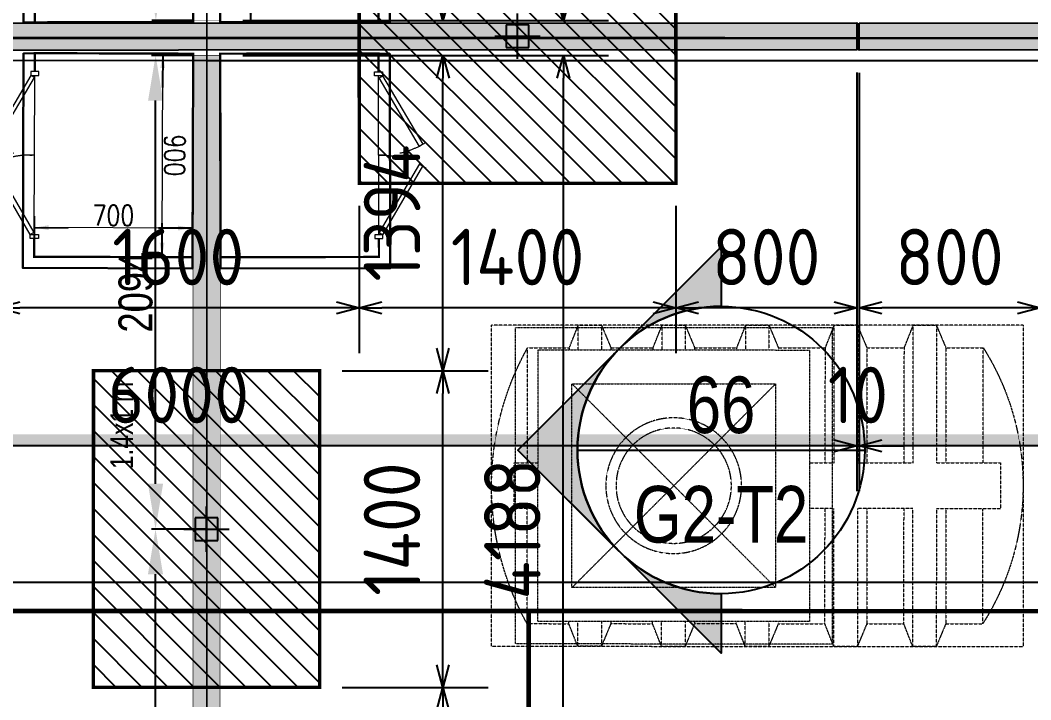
# Model space of a CAD drawing. Header units: centimetres. Extents: x -6122352 to 6876996, y -1694241 to 2592194.
# Drawn here: x 233261 to 237728, y -45116 to -42112 of the extents above; entities that cross this region are included whole.
import ezdxf
from ezdxf.enums import TextEntityAlignment as Align

# ---------------------------------------------------------------- set-up
doc = ezdxf.new("R2010")
doc.units = ezdxf.units.CM
doc.header["$MEASUREMENT"] = 0
doc.header["$PDMODE"] = 66
doc.header["$PDSIZE"] = 100
for name, pattern in [('CENTER', [2, 1.25, -0.25, 0.25, -0.25]), ('DU23023_KAA_00_XX_M2_TR_KPTB_0024$0$DU23023_KAA_00_XX_M2_TR_XRBS_0024$0$PHANTOM2', [1.25, 0.625, -0.125, 0.125, -0.125, 0.125, -0.125]), ('HIDDEN', [0.375, 0.25, -0.125]), ('LTH-4G-M-XR-GROUND FLOOR PLAN$0$HIDDEN2', [0.1875, 0.125, -0.0625])]:
    doc.linetypes.add(name, pattern=pattern)
doc.layers.get('Defpoints').update_dxf_attribs({"color": 255, "linetype": 'CENTER'})
for name, color, linetype in [('00-MI-DIM', 7, 'Continuous'), ('@MI-FOOTINGS', 7, 'Continuous'), ('@MI-MEP', 7, 'Continuous'), ('@MI-REF LAYER', 7, 'Continuous'), ('@MI-TYPE-02', 6, 'Continuous'), ('CTECH-Text 2.5mm', 2, 'Continuous'), ('VD-WS-WATER TANK', 7, 'Continuous')]:
    doc.layers.add(name, color=color, linetype=linetype)
doc.layers.add('08-Compound Wall-2', color=6, linetype='Continuous', lineweight=25, true_color=0xff00ff)
for name, color, linetype, lineweight in [('23585-XR-AR-102-8P-GF$0$A-FLOR-XREF', 8, 'Continuous', 9), ('23585-XR-AR-DAMAC PLOT LIMITS$0$1-Mid units', 41, 'Continuous', 5), ('A-ANNO-TEXT', 3, 'Continuous', 25), ('LTH-4G-M-XR-GROUND FLOOR PLAN$0$1717 X Water Tank Location_5B$0$00 Line 2', 6, 'Continuous', 13), ('ZAT_WALL PANEL', 3, 'Continuous', 30)]:
    doc.layers.add(name, color=color, linetype=linetype, lineweight=lineweight)
doc.layers.add('LTH-4G-M-XR-GROUND FLOOR PLAN$0$PDF_Geometry', color=7, linetype='Continuous', true_color=0xcccccc)
doc.styles.add('Arial Narrow', font='ARIALN.TTF', dxfattribs={"width": 0.95, "height": 500})
doc.styles.add('DIMTEXT', font='romans.shx', dxfattribs={"width": 0.8})
doc.styles.add('JWC 1.50MM', font='GOTHIC.TTF', dxfattribs={"width": 0.8, "height": 1.5})
doc.styles.add('Schueco-BEMSTIL', font='isocpeur.ttf', dxfattribs={"width": 0.9})
doc.dimstyles.new('DIM-25', dxfattribs={"dimscale": 25, "dimtxt": 2.5, "dimasz": 2.5, "dimexe": 1.25, "dimexo": 0.625, "dimgap": 1, "dimtad": 1, "dimdec": 0, "dimdsep": 46, "dimtxsty": 'DIMTEXT', "dimblk": 'AROW', "dimcen": 2.5, "dimse1": 1, "dimse2": 1, "dimclrd": 1, "dimclre": 1, "dimclrt": 2, "dimadec": 0, "dimazin": 0, "dimtfac": 1, "dimtdec": 0, "dimtmove": 0, "dimatfit": 3, "dimfxl": 1, "dimarcsym": 0})
doc.dimstyles.new('JWC - 1.5', dxfattribs={"dimtxt": 1.5, "dimasz": 2, "dimexe": 0.18, "dimexo": 0.06, "dimgap": 0.09, "dimtad": 1, "dimtoh": 1, "dimdec": 0, "dimzin": 0, "dimdsep": 46, "dimtxsty": 'JWC 1.50MM', "dimcen": 0.09, "dimclrd": 1, "dimclre": 1, "dimclrt": 2, "dimadec": 0, "dimazin": 0, "dimtfac": 1, "dimtdec": 0, "dimtofl": 0, "dimtmove": 0, "dimatfit": 3, "dimfxl": 30, "dimtolj": 1, "dimtzin": 0, "dimarcsym": 0})
doc.dimstyles.new('MI- JWC-TXT-2.5 MM', dxfattribs={"dimscale": 1.5, "dimtxt": 2.5, "dimasz": 1, "dimexe": 2, "dimexo": 1, "dimgap": 1, "dimtad": 1, "dimdec": 0, "dimdsep": 46, "dimtxsty": 'Schueco-BEMSTIL', "dimblk": 'OPEN30', "dimcen": 0, "dimdle": 2, "dimclrd": 140, "dimclre": 8, "dimclrt": 40, "dimadec": 0, "dimazin": 2, "dimtfac": 1, "dimtdec": 0, "dimtix": 1, "dimtmove": 2, "dimatfit": 3, "dimldrblk": 'OPEN', "dimfxl": 2, "dimlwd": -1, "dimlwe": -1, "dimarcsym": 0})

# ---------------------------------------------------------------- blocks, each defined once
blk = doc.blocks.new('23585-XR-AR-BOUNDARY WALLS AND SETBACKS')
at = {"layer": '08-Compound Wall-2'}
blk.add_lwpolyline([(496616.8232, 2769044.6266), (496599.2025, 2769060.7733), (496593.1572, 2769054.1759), (496589.104, 2769049.7523), (496585.0504, 2769045.3283), (496580.997, 2769040.9045), (496576.9436, 2769036.4809), (496570.8298, 2769029.8085), (496588.4511, 2769013.6622)], dxfattribs=at)
blk = doc.blocks.new('A$C9d9485f6')
at = {"layer": 'A-ANNO-TEXT', "rotation": 312.4881850805905}
blk.add_blockref('23585-XR-AR-BOUNDARY WALLS AND SETBACKS', (-2377088.5348, -1504219.2521), dxfattribs=at)
blk = doc.blocks.new('23585-XR-AR-DAMAC PLOT LIMITS')
at = {"layer": '23585-XR-AR-DAMAC PLOT LIMITS$0$1-Mid units', "color": 251, "true_color": 0x636466}
for points in [[(496580.9233, 2769040.9721), (496563.2281, 2769057.1859), (496567.2817, 2769061.6097), (496584.9767, 2769045.3959)], [(496576.8699, 2769036.5485), (496559.1747, 2769052.7621), (496563.2281, 2769057.1859), (496580.9233, 2769040.9721)], [(496580.9233, 2769040.9721), (496584.9767, 2769045.3959), (496602.6717, 2769029.1823), (496598.6183, 2769024.7585)], [(496576.8699, 2769036.5485), (496580.9233, 2769040.9721), (496598.6183, 2769024.7585), (496594.5649, 2769020.3347)]]:
    blk.add_lwpolyline(points, close=True, dxfattribs=at)
blk = doc.blocks.new('A$Cf093b529')
at = {"layer": 'A-ANNO-TEXT'}
blk.add_blockref('23585-XR-AR-DAMAC PLOT LIMITS', (-495391.9901, -2768603.4419), dxfattribs=at)
blk = doc.blocks.new('AROW')
at = {"color": 1, "ltscale": 100}
for p, q in [((0, -1), (0, 1)), ((0, 0), (-3, 0))]:
    blk.add_line(p, q, dxfattribs=at)
blk.add_solid([(-1.28, 0.213), (-1.28, -0.213), (0, 0)], dxfattribs=at)
blk = doc.blocks.new('*D402')
at = {"layer": 'CTECH-Text 2.5mm', "color": 8, "lineweight": -2, "ltscale": 10, "transparency": 16777216}
blk.add_line((0.8246, -0.1346), (0.0246, -0.1346), dxfattribs=at)
at = {"layer": 'Defpoints', "color": 0, "ltscale": 10, "transparency": 16777216}
for p in [(-0.0254, 0), (0.8746, 0), (-0.0254, -0.1346)]:
    blk.add_point(p, dxfattribs=at)
at = {"layer": 'CTECH-Text 2.5mm', "color": 8, "lineweight": -2, "ltscale": 10, "transparency": 16777216, "xscale": 0.05, "yscale": 0.05, "zscale": 0.05, "rotation": 180}
blk.add_blockref('AROW', (-0.0254, -0.1346), dxfattribs=at)
at = {"layer": 'CTECH-Text 2.5mm', "color": 8, "lineweight": -2, "ltscale": 10, "transparency": 16777216, "xscale": 0.05, "yscale": 0.05, "zscale": 0.05}
blk.add_blockref('AROW', (0.8746, -0.1346), dxfattribs=at)
at = {"layer": 'CTECH-Text 2.5mm', "color": 8, "ltscale": 10, "transparency": 16777216, "insert": (0.4246, -0.0796), "char_height": 0.09, "attachment_point": 5, "style": 'DIMTEXT'}
blk.add_mtext('900', dxfattribs=at)
blk = doc.blocks.new('*D401')
at = {"layer": 'CTECH-Text 2.5mm', "color": 8, "lineweight": -2, "ltscale": 10, "transparency": 16777216}
blk.add_line((0.7459, -0.05), (0.7459, -0.65), dxfattribs=at)
at = {"layer": 'Defpoints', "color": 0, "ltscale": 10, "transparency": 16777216}
for p in [(0.8746, 0), (0.7459, -0.7), (0.8746, -0.7)]:
    blk.add_point(p, dxfattribs=at)
at = {"layer": 'CTECH-Text 2.5mm', "color": 8, "lineweight": -2, "ltscale": 10, "transparency": 16777216, "xscale": 0.05, "yscale": 0.05, "zscale": 0.05}
for p, rotation in [((0.7459, 0), 90), ((0.7459, -0.7), 270)]:
    blk.add_blockref('AROW', p, dxfattribs=dict(at, rotation=rotation))
at = {"layer": 'CTECH-Text 2.5mm', "color": 8, "ltscale": 10, "transparency": 16777216, "insert": (0.6909, -0.35), "char_height": 0.09, "attachment_point": 5, "rotation": 90, "style": 'DIMTEXT'}
blk.add_mtext('700', dxfattribs=at)
blk = doc.blocks.new('WT')
at = {"layer": 'VD-WS-WATER TANK', "color": 8, "linetype": 'HIDDEN', "lineweight": 5}
for p, q in [((-1544.6, 709.7), (-1544.6, -710.3)), ((-1544.6, 709.7), (805.4, 709.7)), ((805.4, -710.3), (805.4, 709.7)), ((-1205.2, 610), (-1368.6, 609.7)), ((-1367.6, 100.7), (-1368.6, 609.7)), ((-853.8, 610), (-1019.5, 609.7)), ((-462.5, 610), (-670.5, 610)), ((-92.3, 610), (-279.1, 610)), ((278, 610), (91.1, 609.6)), ((645.8, 610), (461.3, 609.7)), ((646.8, 100.7), (645.8, 610)), ((-1366.3, -610.3), (-1367.2, -101.4)), ((648.2, -610), (647.2, -101.4)), ((-1202.9, -610), (-1366.3, -610.3)), ((-853.8, -610), (-1017.2, -610.3)), ((-462.5, -610), (-668.2, -610)), ((-92.3, -610), (-276.8, -610)), ((278, -610), (93.4, -610.3)), ((648.2, -610), (463.6, -610.3)), ((805.4, -710.3), (-1544.6, -710.3))]:
    blk.add_line(p, q, dxfattribs=at)
at = {"layer": 'VD-WS-WATER TANK', "color": 8, "linetype": 'HIDDEN', "lineweight": 5, "ltscale": 0.2}
for p, q in [((-450, 450, 1.1), (450, -450, -1)), ((450, 450), (-450, -450, 1))]:
    blk.add_line(p, q, dxfattribs=at)
at = {"layer": 'VD-WS-WATER TANK', "color": 8, "linetype": 'HIDDEN', "lineweight": 5}
for points in [[(-1058, 100.7), (-1059, 709.7), (-1161.1, 709.7), (-1202.9, 610), (-1202.9, 100.7)], [(-1161.1, 709.7), (-1161.1, 100.7)], [(-1018.6, 100.7), (-1019.5, 610), (-1059, 709.7)], [(-708.9, 100.7), (-709.9, 709.7), (-812, 709.7), (-853.8, 610), (-853.8, 100.7)], [(-812, 709.7), (-812, 100.7)], [(-669.5, 100.7), (-670.5, 610), (-709.9, 709.7)], [(-318.4, 600), (-318.6, 709.7), (-420.7, 709.7), (-462.5, 610), (-462.5, 600)], [(-420.7, 709.7), (-420.7, 600)], [(-279.1, 600), (-279.1, 610), (-318.6, 709.7)], [(51.8, 600), (51.6, 709.7), (-50.5, 709.7), (-92.3, 610), (-92.3, 600)], [(-50.5, 709.7), (-50.5, 600)], [(91.1, 600), (91.1, 610), (51.6, 709.7)], [(422, 600), (421.8, 709.7), (319.7, 709.7), (278, 610), (278, 600)], [(319.7, 709.7), (319.7, 600)], [(461.3, 600), (461.3, 610), (421.8, 709.7)], [(-1161.1, 100.7), (-1444.6, 100.7), (-1444.6, -101.4), (-1161.1, -101.4)], [(-812, 100.7), (-1058, 100.7)], [(-600, 100.7), (-708.9, 100.7)], [(600, -101.4), (705.4, -101.4), (705.4, 100.7), (600, 100.7)], [(-1202.9, -101.4), (-1202.9, -610), (-1161.1, -710.3), (-1056.7, -710.3), (-1017.2, -610), (-1018.2, -101.4)], [(-1161.1, -101.4), (-1161.1, -710.3)], [(-1056.7, -710.3), (-1057.7, -101.4)], [(-1057.7, -101.4), (-812, -101.4)], [(-853.8, -101.4), (-853.8, -610), (-812, -710.3), (-707.6, -710.3), (-668.2, -610), (-669.1, -101.4)], [(-812, -101.4), (-812, -710.3)], [(-707.6, -710.3), (-708.6, -101.4)], [(-708.6, -101.4), (-600, -101.4)], [(-462.5, -600), (-462.5, -610), (-420.7, -710.3), (-316.2, -710.3), (-276.8, -610), (-276.8, -600)], [(-420.7, -600), (-420.7, -710.3)], [(-316.2, -710.3), (-316.4, -600)], [(-92.3, -600), (-92.3, -610), (-50.5, -710.3), (54, -710.3), (93.4, -610), (93.4, -600)], [(-50.5, -600), (-50.5, -710.3)], [(54, -710.3), (53.8, -600)], [(278, -600), (278, -610), (319.7, -710.3), (424.2, -710.3), (463.6, -610), (463.6, -600)], [(319.7, -600), (319.7, -710.3)], [(424.2, -710.3), (424, -600)]]:
    blk.add_lwpolyline(points, dxfattribs=at)
at = {"layer": 'VD-WS-WATER TANK', "color": 8, "linetype": 'HIDDEN', "lineweight": 5, "ltscale": 0.2}
for points in [[(-700, -700), (700, -700), (700, 700), (-700, 700)], [(-600, -600), (600, -600), (600, 600), (-600, 600)], [(-450, -450), (450, -450), (450, 450), (-450, 450)]]:
    blk.add_lwpolyline(points, close=True, dxfattribs=at)
at = {"layer": 'VD-WS-WATER TANK', "color": 8, "linetype": 'HIDDEN', "lineweight": 5}
for radius in [300, 255]:
    blk.add_circle((0, 0), radius, dxfattribs=at)
for centre, radius, start, end in [((-406.1, 1.5), 1138.5, 147.7124, 212.5056), ((-448.6, -2.1), 1254, 331.0009, 29.2171)]:
    blk.add_arc(centre, radius, start, end, dxfattribs=at)
blk = doc.blocks.new('A$C112ef4d4')
at = {"color": 1, "true_color": 0xeb0000, "const_width": 0.01}
blk.add_lwpolyline([(37.1698, -20.2818), (31.1698, -20.2819), (25.1697, -20.2817), (19.1698, -20.2816), (13.1697, -20.2817), (4.0225, -20.2817), (4.0217, 3.7185), (13.1699, 3.7183), (19.1697, 3.7183), (25.17, 3.7183), (31.17, 3.7183), (37.1698, 3.7182), (46.3197, 3.7181), (46.3197, -20.2819)], close=True, dxfattribs=at)
blk = doc.blocks.new('A$C01f2c052')
at = {"color": 1, "true_color": 0xeb0000, "const_width": 0.01}
blk.add_lwpolyline([(33.1499, 0.6393), (27.1501, 0.6394), (21.1499, 0.6395), (15.1499, 0.6395), (9.1499, 0.6394), (0, 0.6394), (0.0001, 24.6394), (9.1501, 24.6394), (15.1499, 24.6393), (21.1499, 24.6394), (27.1502, 24.6394), (33.1499, 24.6394), (42.2981, 24.6392), (42.2973, 0.6394)], close=True, dxfattribs=at)
blk = doc.blocks.new('_Open30')
at = {"color": 0, "linetype": 'ByBlock', "lineweight": -2}
for p, q in [((-1, 0.268), (0, 0)), ((0, 0), (-1, -0.268)), ((0, 0), (-1, 0))]:
    blk.add_line(p, q, dxfattribs=at)
blk = doc.blocks.new('*D3387')
at = {"layer": '@MI-TYPE-02', "color": 8, "transparency": 16777216}
for p, q in [((-4199.3, -261.9), (-4199.3, -1878.3)), ((-11.1, -261), (-11.1, -1878.3))]:
    blk.add_line(p, q, dxfattribs=at)
at = {"layer": '@MI-TYPE-02', "color": 140, "transparency": 16777216}
blk.add_line((-111.1, -1678.3), (-4099.3, -1678.3), dxfattribs=at)
at = {"layer": 'Defpoints', "color": 0, "transparency": 16777216}
for p in [(-4199.3, -161.9), (-11.1, -161), (-4199.3, -1678.3)]:
    blk.add_point(p, dxfattribs=at)
at = {"layer": '@MI-TYPE-02', "color": 140, "transparency": 16777216, "xscale": 100, "yscale": 100, "zscale": 100, "rotation": 180}
blk.add_blockref('_Open30', (-4199.3, -1678.3), dxfattribs=at)
at = {"layer": '@MI-TYPE-02', "color": 140, "transparency": 16777216, "xscale": 100, "yscale": 100, "zscale": 100}
blk.add_blockref('_Open30', (-11.1, -1678.3), dxfattribs=at)
at = {"layer": '@MI-TYPE-02', "color": 40, "transparency": 16777216, "insert": (-2105.2, -1453.3), "char_height": 250, "attachment_point": 5, "style": 'Schueco-BEMSTIL'}
blk.add_mtext('4188', dxfattribs=at)
blk = doc.blocks.new('_Open')
at = {"color": 0, "linetype": 'ByBlock', "lineweight": -2}
for p, q in [((-1, 0.2), (0, 0)), ((-1, -0.2), (0, 0)), ((0, 0), (-1, 0))]:
    blk.add_line(p, q, dxfattribs=at)
blk = doc.blocks.new('*D3389')
at = {"layer": '@MI-TYPE-02', "color": 8, "transparency": 16777216}
for p, q in [((-8541.9, -260.9), (-8541.9, -1878.2)), ((-4353.6, -261.9), (-4353.6, -1878.3))]:
    blk.add_line(p, q, dxfattribs=at)
at = {"layer": '@MI-TYPE-02', "color": 140, "transparency": 16777216}
blk.add_line((-8441.9, -1678.2), (-4453.6, -1678.3), dxfattribs=at)
at = {"layer": 'Defpoints', "color": 0, "transparency": 16777216}
for p in [(-8541.9, -160.9), (-4353.6, -161.9), (-4353.6, -1678.3)]:
    blk.add_point(p, dxfattribs=at)
at = {"layer": '@MI-TYPE-02', "color": 140, "transparency": 16777216, "xscale": 100, "yscale": 100, "zscale": 100}
for p, rotation in [((-8541.9, -1678.2), 179.9983766928187), ((-4353.6, -1678.3), 359.9983766928187)]:
    blk.add_blockref('_Open30', p, dxfattribs=dict(at, rotation=rotation))
at = {"layer": '@MI-TYPE-02', "color": 40, "transparency": 16777216, "insert": (-6447.8, -1453.3), "char_height": 250, "attachment_point": 5, "rotation": 359.9984, "style": 'Schueco-BEMSTIL'}
blk.add_mtext('4188', dxfattribs=at)
blk = doc.blocks.new('T2-SINGLE FOOTING')
at = {"layer": '@MI-FOOTINGS', "transparency": 33554679}
h = blk.add_hatch(dxfattribs=at)
h.set_pattern_fill('ANSI31', color=8, scale=650)
h.paths.add_polyline_path([(-700, 500), (700, 500), (700, -500), (-700, -500)])
at = {"layer": '@MI-FOOTINGS', "color": 62, "const_width": 15}
blk.add_lwpolyline([(-700, 500), (700, 500), (700, -500), (-700, -500)], close=True, dxfattribs=at)
at = {"layer": '@MI-FOOTINGS', "color": 30}
blk.add_point((0, 0), dxfattribs=at)
at = {"color": 94, "insert": (264.8, 425.4), "char_height": 100, "attachment_point": 1, "style": 'Arial Narrow'}
blk.add_mtext_dynamic_manual_height_columns('1.4x1 m', width=1894.424, gutter_width=2500, heights=[0], dxfattribs=at)
blk = doc.blocks.new('*D3391')
at = {"color": 1, "lineweight": -2, "transparency": 16777216}
for p, q in [((-8541.8, -34.9), (-8541.8, 142.3)), ((-6447.7, -95.3), (-6447.7, 142.3)), ((-8341.8, 124.3), (-6647.7, 124.3))]:
    blk.add_line(p, q, dxfattribs=at)
at = {"color": 1, "transparency": 16777216}
for points in [[(-8341.8, 157.7), (-8341.8, 91), (-8541.8, 124.3)], [(-6647.7, 157.7), (-6647.7, 91), (-6447.7, 124.3)]]:
    blk.add_solid(points, dxfattribs=at)
at = {"layer": 'Defpoints', "color": 0, "transparency": 16777216}
for p in [(-6447.7, 124.3), (-8541.8, -40.9), (-6447.7, -101.3)]:
    blk.add_point(p, dxfattribs=at)
at = {"color": 2, "transparency": 16777216, "insert": (-7494.8, 212.1), "char_height": 150, "attachment_point": 5, "style": 'JWC 1.50MM'}
blk.add_mtext('\\A1;2094', dxfattribs=at)
blk = doc.blocks.new('*D3415')
at = {"color": 1, "lineweight": -2, "transparency": 16777216}
for p, q in [((-6447.7, -95.3), (-6447.7, 142.3)), ((-4353.6, -35.9), (-4353.6, 142.3)), ((-6247.7, 124.3), (-4553.6, 124.3))]:
    blk.add_line(p, q, dxfattribs=at)
at = {"color": 1, "transparency": 16777216}
for points in [[(-6247.7, 157.7), (-6247.7, 91), (-6447.7, 124.3)], [(-4553.6, 157.7), (-4553.6, 91), (-4353.6, 124.3)]]:
    blk.add_solid(points, dxfattribs=at)
at = {"layer": 'Defpoints', "color": 0, "transparency": 16777216}
for p in [(-4353.6, 124.3), (-4353.6, -41.9), (-6447.7, -101.3)]:
    blk.add_point(p, dxfattribs=at)
at = {"color": 2, "transparency": 16777216, "insert": (-5400.6, 212.1), "char_height": 150, "attachment_point": 5, "style": 'JWC 1.50MM'}
blk.add_mtext('\\A1;2094', dxfattribs=at)
blk = doc.blocks.new('*D4829')
at = {"color": 1, "lineweight": -2, "transparency": 16777216}
for p, q in [((-4199.4, -35.9), (-4199.4, 141.3)), ((-2105.2, -95.4), (-2105.2, 141.3)), ((-3999.4, 123.3), (-2305.2, 123.3))]:
    blk.add_line(p, q, dxfattribs=at)
at = {"color": 1, "transparency": 16777216}
for points in [[(-3999.4, 156.7), (-3999.4, 90), (-4199.4, 123.3)], [(-2305.2, 156.7), (-2305.2, 90), (-2105.2, 123.3)]]:
    blk.add_solid(points, dxfattribs=at)
at = {"layer": 'Defpoints', "color": 0, "transparency": 16777216}
for p in [(-2105.2, 123.3), (-4199.4, -41.9), (-2105.2, -101.4)]:
    blk.add_point(p, dxfattribs=at)
at = {"color": 2, "transparency": 16777216, "insert": (-3152.3, 211.1), "char_height": 150, "attachment_point": 5, "style": 'JWC 1.50MM'}
blk.add_mtext('\\A1;2094', dxfattribs=at)
blk = doc.blocks.new('*D3532')
at = {"color": 8, "transparency": 16777216}
for p, q in [((-8541.9, -260.9), (-8541.9, -1346)), ((-7147.7, -701.3), (-7147.7, -1346))]:
    blk.add_line(p, q, dxfattribs=at)
at = {"color": 140, "transparency": 16777216}
blk.add_line((-8441.9, -1146), (-7247.7, -1146), dxfattribs=at)
at = {"layer": 'Defpoints', "color": 0, "transparency": 16777216}
for p in [(-8541.9, -160.9), (-7147.7, -601.3), (-7147.7, -1146)]:
    blk.add_point(p, dxfattribs=at)
at = {"color": 140, "transparency": 16777216, "xscale": 100, "yscale": 100, "zscale": 100, "rotation": 180}
blk.add_blockref('_Open30', (-8541.9, -1146), dxfattribs=at)
at = {"color": 140, "transparency": 16777216, "xscale": 100, "yscale": 100, "zscale": 100}
blk.add_blockref('_Open30', (-7147.7, -1146), dxfattribs=at)
at = {"color": 40, "transparency": 16777216, "insert": (-7844.8, -921), "char_height": 250, "attachment_point": 5, "style": 'Schueco-BEMSTIL'}
blk.add_mtext('1394', dxfattribs=at)
blk = doc.blocks.new('*D3533')
at = {"color": 8, "transparency": 16777216}
for p, q in [((-7147.7, -701.3), (-7147.7, -1346)), ((-5747.7, -701.3), (-5747.7, -1346))]:
    blk.add_line(p, q, dxfattribs=at)
at = {"color": 140, "transparency": 16777216}
blk.add_line((-7047.7, -1146), (-5847.7, -1146), dxfattribs=at)
at = {"layer": 'Defpoints', "color": 0, "transparency": 16777216}
for p in [(-7147.7, -601.3), (-5747.7, -601.3), (-5747.7, -1146)]:
    blk.add_point(p, dxfattribs=at)
at = {"color": 140, "transparency": 16777216, "xscale": 100, "yscale": 100, "zscale": 100, "rotation": 180}
blk.add_blockref('_Open30', (-7147.7, -1146), dxfattribs=at)
at = {"color": 140, "transparency": 16777216, "xscale": 100, "yscale": 100, "zscale": 100}
blk.add_blockref('_Open30', (-5747.7, -1146), dxfattribs=at)
at = {"color": 40, "transparency": 16777216, "insert": (-6447.7, -921), "char_height": 250, "attachment_point": 5, "style": 'Schueco-BEMSTIL'}
blk.add_mtext('1400', dxfattribs=at)
blk = doc.blocks.new('*D3534')
at = {"color": 8, "transparency": 16777216}
for p, q in [((-4353.6, -261.9), (-4353.6, -1346)), ((-5747.7, -701.3), (-5747.7, -1346))]:
    blk.add_line(p, q, dxfattribs=at)
at = {"color": 140, "transparency": 16777216}
blk.add_line((-5647.7, -1146), (-4453.6, -1146), dxfattribs=at)
at = {"layer": 'Defpoints', "color": 0, "transparency": 16777216}
for p in [(-4353.6, -161.9), (-5747.7, -601.3), (-4353.6, -1146)]:
    blk.add_point(p, dxfattribs=at)
at = {"color": 140, "transparency": 16777216, "xscale": 100, "yscale": 100, "zscale": 100, "rotation": 180}
blk.add_blockref('_Open30', (-5747.7, -1146), dxfattribs=at)
at = {"color": 140, "transparency": 16777216, "xscale": 100, "yscale": 100, "zscale": 100}
blk.add_blockref('_Open30', (-4353.6, -1146), dxfattribs=at)
at = {"color": 40, "transparency": 16777216, "insert": (-5050.6, -921), "char_height": 250, "attachment_point": 5, "style": 'Schueco-BEMSTIL'}
blk.add_mtext('1394', dxfattribs=at)
blk = doc.blocks.new('*D3535')
at = {"color": 8, "transparency": 16777216}
for p, q in [((-4199.3, -261.9), (-4199.3, -1346)), ((-2805.2, -701.4), (-2805.2, -1346))]:
    blk.add_line(p, q, dxfattribs=at)
at = {"color": 140, "transparency": 16777216}
blk.add_line((-4099.3, -1146), (-2905.2, -1146), dxfattribs=at)
at = {"layer": 'Defpoints', "color": 0, "transparency": 16777216}
for p in [(-4199.3, -161.9), (-2805.2, -601.4), (-2805.2, -1146)]:
    blk.add_point(p, dxfattribs=at)
at = {"color": 140, "transparency": 16777216, "xscale": 100, "yscale": 100, "zscale": 100, "rotation": 180}
blk.add_blockref('_Open30', (-4199.3, -1146), dxfattribs=at)
at = {"color": 140, "transparency": 16777216, "xscale": 100, "yscale": 100, "zscale": 100}
blk.add_blockref('_Open30', (-2805.2, -1146), dxfattribs=at)
at = {"color": 40, "transparency": 16777216, "insert": (-3502.3, -921), "char_height": 250, "attachment_point": 5, "style": 'Schueco-BEMSTIL'}
blk.add_mtext('1394', dxfattribs=at)
blk = doc.blocks.new('T2-FOOTING PLAN')
at = {"layer": '@MI-FOOTINGS', "transparency": 33554679}
h = blk.add_hatch(dxfattribs=at)
h.set_pattern_fill('ANSI31', color=8, scale=650)
h.paths.add_polyline_path([(-700, 650), (700, 650), (700, -650), (-700, -650)])
at = {"layer": '@MI-FOOTINGS', "color": 160, "true_color": 0x3340f0, "const_width": 15}
blk.add_lwpolyline([(-700, 650), (700, 650), (700, -650), (-700, -650)], close=True, dxfattribs=at)
at = {"layer": '@MI-FOOTINGS', "color": 30}
blk.add_point((0, 0), dxfattribs=at)
blk = doc.blocks.new('*D1050')
at = {"layer": '@MI-TYPE-02', "color": 8, "transparency": 16777216}
for p, q in [((609072, 2768795.1), (609072, 2766945.5)), ((615072, 2768797.3), (615072, 2766945.5))]:
    blk.add_line(p, q, dxfattribs=at)
at = {"layer": '@MI-TYPE-02', "color": 140, "transparency": 16777216}
blk.add_line((614972, 2767145.5), (609172, 2767145.5), dxfattribs=at)
at = {"layer": 'Defpoints', "color": 0, "transparency": 16777216}
for p in [(609072, 2768895.1), (615072, 2768897.3), (609072, 2767145.5)]:
    blk.add_point(p, dxfattribs=at)
at = {"layer": '@MI-TYPE-02', "color": 140, "transparency": 16777216, "xscale": 100, "yscale": 100, "zscale": 100, "rotation": 180}
blk.add_blockref('_Open30', (609072, 2767145.5), dxfattribs=at)
at = {"layer": '@MI-TYPE-02', "color": 140, "transparency": 16777216, "xscale": 100, "yscale": 100, "zscale": 100}
blk.add_blockref('_Open30', (615072, 2767145.5), dxfattribs=at)
at = {"layer": '@MI-TYPE-02', "color": 40, "transparency": 16777216, "insert": (612072, 2767370.5), "char_height": 250, "attachment_point": 5, "style": 'Schueco-BEMSTIL'}
blk.add_mtext('6000', dxfattribs=at)
blk = doc.blocks.new('*D1051')
at = {"layer": '@MI-TYPE-02', "color": 8, "transparency": 16777216}
for p, q in [((609062, 2768796.2), (609062, 2766945.5)), ((609072, 2768795.1), (609072, 2766945.5))]:
    blk.add_line(p, q, dxfattribs=at)
at = {"layer": '@MI-TYPE-02', "color": 140, "transparency": 16777216}
for p, q in [((608962, 2767145.5), (608862, 2767145.5)), ((609072, 2767145.5), (609062, 2767145.5)), ((609172, 2767145.5), (609272, 2767145.5))]:
    blk.add_line(p, q, dxfattribs=at)
at = {"layer": 'Defpoints', "color": 0, "transparency": 16777216}
for p in [(609062, 2768896.2), (609072, 2768895.1), (609062, 2767145.5)]:
    blk.add_point(p, dxfattribs=at)
at = {"layer": '@MI-TYPE-02', "color": 140, "transparency": 16777216, "xscale": 100, "yscale": 100, "zscale": 100}
blk.add_blockref('_Open30', (609062, 2767145.5), dxfattribs=at)
at = {"layer": '@MI-TYPE-02', "color": 140, "transparency": 16777216, "xscale": 100, "yscale": 100, "zscale": 100, "rotation": 180}
blk.add_blockref('_Open30', (609072, 2767145.5), dxfattribs=at)
at = {"layer": '@MI-TYPE-02', "color": 40, "transparency": 16777216, "insert": (609067, 2767370.5), "char_height": 250, "attachment_point": 5, "style": 'Schueco-BEMSTIL'}
blk.add_mtext('10', dxfattribs=at)
blk = doc.blocks.new('*D1052')
at = {"layer": '@MI-TYPE-02', "color": 8, "transparency": 16777216}
for p, q in [((603062.1, 2768794), (603062.1, 2766945.5)), ((609062, 2768796.2), (609062, 2766945.5))]:
    blk.add_line(p, q, dxfattribs=at)
at = {"layer": '@MI-TYPE-02', "color": 140, "transparency": 16777216}
blk.add_line((608962, 2767145.5), (603162.1, 2767145.5), dxfattribs=at)
at = {"layer": 'Defpoints', "color": 0, "transparency": 16777216}
for p in [(603062.1, 2768894), (609062, 2768896.2), (603062.1, 2767145.5)]:
    blk.add_point(p, dxfattribs=at)
at = {"layer": '@MI-TYPE-02', "color": 140, "transparency": 16777216, "xscale": 100, "yscale": 100, "zscale": 100, "rotation": 180}
blk.add_blockref('_Open30', (603062.1, 2767145.5), dxfattribs=at)
at = {"layer": '@MI-TYPE-02', "color": 140, "transparency": 16777216, "xscale": 100, "yscale": 100, "zscale": 100}
blk.add_blockref('_Open30', (609062, 2767145.5), dxfattribs=at)
at = {"layer": '@MI-TYPE-02', "color": 40, "transparency": 16777216, "insert": (606062.1, 2767370.5), "char_height": 250, "attachment_point": 5, "style": 'Schueco-BEMSTIL'}
blk.add_mtext('6000', dxfattribs=at)
blk = doc.blocks.new('*D1078')
at = {"layer": '@MI-TYPE-02', "color": 8, "transparency": 16777216}
for p, q in [((-24134.9, -165.4), (-24134.9, -1404.9)), ((-23335.1, -753.4), (-23335.1, -1404.9))]:
    blk.add_line(p, q, dxfattribs=at)
at = {"layer": '@MI-TYPE-02', "color": 140, "transparency": 16777216}
blk.add_line((-23435.1, -1204.9), (-24034.9, -1204.9), dxfattribs=at)
at = {"layer": 'Defpoints', "color": 0, "transparency": 16777216}
for p in [(-24134.9, -65.4), (-23335.1, -653.4), (-24134.9, -1204.9)]:
    blk.add_point(p, dxfattribs=at)
at = {"layer": '@MI-TYPE-02', "color": 140, "transparency": 16777216, "xscale": 100, "yscale": 100, "zscale": 100, "rotation": 180}
blk.add_blockref('_Open30', (-24134.9, -1204.9), dxfattribs=at)
at = {"layer": '@MI-TYPE-02', "color": 140, "transparency": 16777216, "xscale": 100, "yscale": 100, "zscale": 100}
blk.add_blockref('_Open30', (-23335.1, -1204.9), dxfattribs=at)
at = {"layer": '@MI-TYPE-02', "color": 40, "transparency": 16777216, "insert": (-23735, -979.9), "char_height": 250, "attachment_point": 5, "style": 'Schueco-BEMSTIL'}
blk.add_mtext('800', dxfattribs=at)
blk = doc.blocks.new('*D1074')
at = {"layer": '@MI-TYPE-02', "color": 8, "transparency": 16777216}
for p, q in [((-24144.9, -164.2), (-24144.9, -1404.9)), ((-24945, -753.7), (-24945, -1404.9))]:
    blk.add_line(p, q, dxfattribs=at)
at = {"layer": '@MI-TYPE-02', "color": 140, "transparency": 16777216}
blk.add_line((-24244.9, -1204.9), (-24845, -1204.9), dxfattribs=at)
at = {"layer": 'Defpoints', "color": 0, "transparency": 16777216}
for p in [(-24144.9, -64.2), (-24945, -653.7), (-24945, -1204.9)]:
    blk.add_point(p, dxfattribs=at)
at = {"layer": '@MI-TYPE-02', "color": 140, "transparency": 16777216, "xscale": 100, "yscale": 100, "zscale": 100, "rotation": 180}
blk.add_blockref('_Open30', (-24945, -1204.9), dxfattribs=at)
at = {"layer": '@MI-TYPE-02', "color": 140, "transparency": 16777216, "xscale": 100, "yscale": 100, "zscale": 100}
blk.add_blockref('_Open30', (-24144.9, -1204.9), dxfattribs=at)
at = {"layer": '@MI-TYPE-02', "color": 40, "transparency": 16777216, "insert": (-24545, -979.9), "char_height": 250, "attachment_point": 5, "style": 'Schueco-BEMSTIL'}
blk.add_mtext('800', dxfattribs=at)
blk = doc.blocks.new('*D1075')
at = {"layer": '@MI-TYPE-02', "color": 8, "transparency": 16777216}
for p, q in [((-26345, -753.9), (-26345, -1404.9)), ((-24945, -753.7), (-24945, -1404.9))]:
    blk.add_line(p, q, dxfattribs=at)
at = {"layer": '@MI-TYPE-02', "color": 140, "transparency": 16777216}
blk.add_line((-25045, -1204.9), (-26245, -1204.9), dxfattribs=at)
at = {"layer": 'Defpoints', "color": 0, "transparency": 16777216}
for p in [(-26345, -653.9), (-24945, -653.7), (-26345, -1204.9)]:
    blk.add_point(p, dxfattribs=at)
at = {"layer": '@MI-TYPE-02', "color": 140, "transparency": 16777216, "xscale": 100, "yscale": 100, "zscale": 100, "rotation": 180}
blk.add_blockref('_Open30', (-26345, -1204.9), dxfattribs=at)
at = {"layer": '@MI-TYPE-02', "color": 140, "transparency": 16777216, "xscale": 100, "yscale": 100, "zscale": 100}
blk.add_blockref('_Open30', (-24945, -1204.9), dxfattribs=at)
at = {"layer": '@MI-TYPE-02', "color": 40, "transparency": 16777216, "insert": (-25645, -979.9), "char_height": 250, "attachment_point": 5, "style": 'Schueco-BEMSTIL'}
blk.add_mtext('1400', dxfattribs=at)
blk = doc.blocks.new('*D1071')
at = {"layer": '@MI-TYPE-02', "color": 8, "transparency": 16777216}
for p, q in [((-27945, -754.2), (-27945, -1404.9)), ((-26345, -753.9), (-26345, -1404.9))]:
    blk.add_line(p, q, dxfattribs=at)
at = {"layer": '@MI-TYPE-02', "color": 140, "transparency": 16777216}
blk.add_line((-26445, -1204.9), (-27845, -1204.9), dxfattribs=at)
at = {"layer": 'Defpoints', "color": 0, "transparency": 16777216}
for p in [(-27945, -654.2), (-26345, -653.9), (-27945, -1204.9)]:
    blk.add_point(p, dxfattribs=at)
at = {"layer": '@MI-TYPE-02', "color": 140, "transparency": 16777216, "xscale": 100, "yscale": 100, "zscale": 100, "rotation": 180}
blk.add_blockref('_Open30', (-27945, -1204.9), dxfattribs=at)
at = {"layer": '@MI-TYPE-02', "color": 140, "transparency": 16777216, "xscale": 100, "yscale": 100, "zscale": 100}
blk.add_blockref('_Open30', (-26345, -1204.9), dxfattribs=at)
at = {"layer": '@MI-TYPE-02', "color": 40, "transparency": 16777216, "insert": (-27145, -979.9), "char_height": 250, "attachment_point": 5, "style": 'Schueco-BEMSTIL'}
blk.add_mtext('1600', dxfattribs=at)
blk = doc.blocks.new('*D1057')
at = {"layer": '@MI-TYPE-02', "color": 8, "transparency": 16777216}
for p, q in [((591042, 2768791.8), (591042, 2766342)), ((633207, 2768800.5), (633207, 2766342))]:
    blk.add_line(p, q, dxfattribs=at)
at = {"layer": '@MI-TYPE-02', "color": 140, "transparency": 16777216}
blk.add_line((633107, 2766542), (591142, 2766542), dxfattribs=at)
at = {"layer": 'Defpoints', "color": 0, "transparency": 16777216}
for p in [(591042, 2768891.8), (633207, 2768900.5), (591042, 2766542)]:
    blk.add_point(p, dxfattribs=at)
at = {"layer": '@MI-TYPE-02', "color": 140, "transparency": 16777216, "xscale": 100, "yscale": 100, "zscale": 100, "rotation": 180}
blk.add_blockref('_Open30', (591042, 2766542), dxfattribs=at)
at = {"layer": '@MI-TYPE-02', "color": 140, "transparency": 16777216, "xscale": 100, "yscale": 100, "zscale": 100}
blk.add_blockref('_Open30', (633207, 2766542), dxfattribs=at)
at = {"layer": '@MI-TYPE-02', "color": 40, "transparency": 16777216, "insert": (612124.5, 2766767), "char_height": 250, "attachment_point": 5, "style": 'Schueco-BEMSTIL'}
blk.add_mtext('42165', dxfattribs=at)
blk = doc.blocks.new('*U1430')
h = blk.add_hatch(color=94)
edge = h.paths.add_edge_path()
edge.add_line((0, -6.35), (0, -8.98))
edge.add_line((0, -8.98), (-8.98, 0))
edge.add_line((-8.98, 0), (0, 8.98))
edge.add_line((0, 8.98), (0, 6.35))
edge.add_arc((0, 0), 6.35, 90, 270)
at = {"color": 94}
blk.add_line((-6.35, 0), (6.35, 0), dxfattribs=at)
for points in [[(0, -6.35), (0, -8.98), (-8.98, 0), (0, 8.98), (0, 6.35, 1)], [(-4.49, 4.49, 0.414214), (-4.49, -4.49), (-8.98, 0), (-4.49, 4.49)]]:
    blk.add_lwpolyline(points, format="xyb", close=True)
blk.add_circle((0, 0), 6.35, dxfattribs=at)
at = {"style": 'Arial Narrow', "width": 0.95, "flags": 8}
blk.add_attdef('VIEWNUMBER', text='', height=2.5, dxfattribs=at).set_placement((0, 0), align=Align.BOTTOM_CENTER)
blk.add_attdef('SHEETNUMBER', text='', height=2.5, dxfattribs=at).set_placement((0, -1.588), align=Align.TOP_CENTER)
blk = doc.blocks.new('A$C3dfd7553')
at = {"layer": 'LTH-4G-M-XR-GROUND FLOOR PLAN$0$1717 X Water Tank Location_5B$0$00 Line 2', "color": 8, "linetype": 'Continuous', "elevation": 0}
blk.add_lwpolyline([(0.0563, -0.7, 0.01, 0.01, 0), (-0.0254, -0.7, 0.01, 0.01, 0), (-0.0254, 0, 0.01, 0.01, 0), (0.8746, 0, 0.01, 0.01, 0), (0.8746, -0.7, 0.01, 0.01, 0), (0.7937, -0.7, 0, 0, 0)], format="xyseb", dxfattribs=at)
at = {"layer": 'LTH-4G-M-XR-GROUND FLOOR PLAN$0$PDF_Geometry', "color": 8, "lineweight": 5, "elevation": 0}
for points in [[(0.0734, -0.7172), (0.0734, -0.6813), (0.0563, -0.6813), (0.0563, -0.7172)], [(0.3766, -0.8952), (0.386, -0.8796), (0.0828, -0.7016), (0.0734, -0.7172)], [(0.4734, -0.8952), (0.464, -0.8796), (0.7672, -0.7016), (0.7766, -0.7172)], [(0.7766, -0.7172), (0.7766, -0.6813), (0.7937, -0.6813), (0.7937, -0.7172)]]:
    blk.add_lwpolyline(points, close=True, dxfattribs=at)
blk.add_lwpolyline([(0.7766, -0.7), (0.0734, -0.7)], dxfattribs=at)
at = {"layer": 'LTH-4G-M-XR-GROUND FLOOR PLAN$0$PDF_Geometry', "color": 8, "linetype": 'LTH-4G-M-XR-GROUND FLOOR PLAN$0$HIDDEN2', "lineweight": 5}
for centre, start, end in [((0.0734, -0.7172), 327.1407, 2.8021), ((0.7766, -0.7172), 177.1979, 212.8593)]:
    blk.add_arc(centre, 0.3516, start, end, dxfattribs=at)
at = {"layer": 'ZAT_WALL PANEL', "color": 1, "elevation": 0}
blk.add_lwpolyline([(-0.0254, -0.75), (-0.0254, 0), (0.9246, 0), (0.9246, -0.75), (-0.0254, -0.75)], dxfattribs=at)
at = {"layer": 'CTECH-Text 2.5mm', "color": 8, "ltscale": 10}
dim = blk.add_linear_dim(base=(-0.0254, -0.1346), p1=(0.8746, 0), p2=(-0.0254, 0), dimstyle='DIM-25', override={"dimscale": 1, "dimtxt": 0.09, "dimasz": 0.05, "dimgap": 0.01, "dimlfac": 1000, "dimclrd": 8, "dimclre": 8, "dimclrt": 8}, dxfattribs=at)
dim.commit()
dim.dimension.update_dxf_attribs({"geometry": '*D402', "text_midpoint": (0.4246, -0.0796)})
dim = blk.add_linear_dim(base=(0.7459, -0.7), p1=(0.8746, 0), p2=(0.8746, -0.7), angle=90, dimstyle='DIM-25', override={"dimscale": 1, "dimtxt": 0.09, "dimasz": 0.05, "dimgap": 0.01, "dimlfac": 1000, "dimclrd": 8, "dimclre": 8, "dimclrt": 8}, dxfattribs=at)
dim.commit()
dim.dimension.update_dxf_attribs({"geometry": '*D401', "text_midpoint": (0.6909, -0.35)})
blk = doc.blocks.new('23585-XR-AR-MID-ANNO-GF')
at = {"xscale": 1000, "yscale": 1000, "zscale": 1000, "rotation": 269.8774601641335}
blk.add_blockref('A$C3dfd7553', (5900.3, 23874.6, 0), dxfattribs=at)
at = {"layer": 'VD-WS-WATER TANK', "ltscale": 100, "rotation": 359.9969187736403}
blk.add_blockref('WT', (3895.2, 21990.4), dxfattribs=at)
blk = doc.blocks.new('A$Ce1b57c37')
at = {"color": 1, "true_color": 0xeb0000, "const_width": 0.01}
blk.add_lwpolyline([(33.1481, 0), (27.1481, 0), (21.148, 0.0002), (15.1481, 0.0003), (9.1479, 0.0002), (0.0007, 0.0002), (0, 24.0004), (9.1482, 24.0002), (15.1479, 24.0002), (21.1482, 24.0002), (27.1482, 24.0002), (33.1481, 24.0001), (42.298, 24), (42.298, 0)], close=True, dxfattribs=at)
at = {"layer": '23585-XR-AR-102-8P-GF$0$A-FLOR-XREF'}
for p, xscale, yscale, zscale, rotation in [((21.1892, 0.0289), 0.0009999999999999998, 0.0009999999999999998, 0.0009999999999999998, 0.00308122745348594), ((33.1072, 0.0289), -0.001000000000000002, 0.001, 0.001, 359.9969187732992)]:
    blk.add_blockref('23585-XR-AR-MID-ANNO-GF', p, dxfattribs=dict(at, xscale=xscale, yscale=yscale, zscale=zscale, rotation=rotation))
blk = doc.blocks.new('A$C4721b5b5')
at = {"color": 1, "true_color": 0xeb0000, "const_width": 0.01}
blk.add_lwpolyline([(33.1499, 0), (27.1501, 0.0001), (21.1499, 0.0002), (15.1499, 0.0002), (9.1499, 0.0001), (0, 0.0001), (0.0001, 24.0001), (9.1501, 24.0002), (15.1499, 24.0001), (21.1499, 24.0001), (27.1502, 24.0001), (33.1499, 24.0002), (42.2981, 24), (42.2973, 0.0001)], close=True, dxfattribs=at)
at = {"layer": '23585-XR-AR-102-8P-GF$0$A-FLOR-XREF'}
for p, xscale, yscale, zscale, rotation in [((9.1662, 0.036), 0.001000000000000003, 0.001000000000000003, 0.001000000000000003, 359.9437714827355), ((21.1089, 0.0299), -0.001000000000000002, 0.001, 0.001, 359.9969187722189)]:
    blk.add_blockref('23585-XR-AR-MID-ANNO-GF', p, dxfattribs=dict(at, xscale=xscale, yscale=yscale, zscale=zscale, rotation=rotation))
blk = doc.blocks.new('G6-Partition Walls')
at = {"layer": '@MI-TYPE-02'}
h = blk.add_hatch(color=256, dxfattribs=at)
h.dxf.hatch_style = 1
h.paths.add_polyline_path([(-8541.8, -40.9), (-8541.9, -160.9), (-4353.6, -161.9), (-4353.6, -41.9)])
h.paths.add_polyline_path([(-8763.6, -6040.1), (-8763.6, -6160.1), (-4345.5, -6161.7), (-4345.5, -6041.7)])
h.paths.add_polyline_path([(-8542.2, -12160.6), (-8542.2, -12040.6), (-4353.9, -12039.9), (-4353.9, -12159.9)])
h.paths.add_polyline_path([(-8463.2, -18160.8), (-8463.2, -18040.8), (-4346.7, -18040), (-4346.7, -18160)])
at = {"layer": '@MI-TYPE-02', "const_width": 2.5}
for points in [[(-8541.8, -40.9), (-8541.9, -160.9), (-4353.6, -161.9), (-4353.6, -41.9)], [(-11.1, -41), (-11.1, -161), (-4199.3, -161.9), (-4199.4, -41.9)]]:
    blk.add_lwpolyline(points, close=True, dxfattribs=at)
blk.add_blockref('T2-SINGLE FOOTING', (-6447.7, -101.3))
at = {"color": 94}
for base, p1, p2, picture, middle in [((-6447.7, 124.3), (-8541.8, -40.9), (-6447.7, -101.3), '*D3391', (-7494.8, 212.1)), ((-4353.6, 124.3), (-6447.7, -101.3), (-4353.6, -41.9), '*D3415', (-5400.6, 212.1)), ((-2105.2, 123.3), (-4199.4, -41.9), (-2105.2, -101.4), '*D4829', (-3152.3, 211.1))]:
    dim = blk.add_linear_dim(base=base, p1=p1, p2=p2, dimstyle='JWC - 1.5', dxfattribs=at)
    dim.commit()
    dim.dimension.update_dxf_attribs({"geometry": picture, "text_midpoint": middle})
for base, p1, p2, picture, middle in [((-7147.7, -1146), (-8541.9, -160.9), (-7147.7, -601.3), '*D3532', (-7844.8, -921)), ((-4353.6, -1146), (-5747.7, -601.3), (-4353.6, -161.9), '*D3534', (-5050.6, -921)), ((-2805.2, -1146), (-4199.3, -161.9), (-2805.2, -601.4), '*D3535', (-3502.3, -921)), ((-5747.7, -1146), (-7147.7, -601.3), (-5747.7, -601.3), '*D3533', (-6447.7, -921))]:
    dim = blk.add_linear_dim(base=base, p1=p1, p2=p2, dimstyle='MI- JWC-TXT-2.5 MM')
    dim.commit()
    dim.dimension.update_dxf_attribs({"geometry": picture, "text_midpoint": middle})
at = {"layer": '@MI-TYPE-02'}
dim = blk.add_linear_dim(base=(-4353.6, -1678.3), p1=(-8541.9, -160.9), p2=(-4353.6, -161.9), angle=179.9984, dimstyle='MI- JWC-TXT-2.5 MM', dxfattribs=at)
dim.commit()
dim.dimension.update_dxf_attribs({"geometry": '*D3389', "text_midpoint": (-6447.8, -1453.3)})
dim = blk.add_linear_dim(base=(-4199.3, -1678.3), p1=(-11.1, -161), p2=(-4199.3, -161.9), dimstyle='MI- JWC-TXT-2.5 MM', dxfattribs=at)
dim.commit()
dim.dimension.update_dxf_attribs({"geometry": '*D3387', "text_midpoint": (-2105.2, -1453.3)})
blk = doc.blocks.new('G6-T2-REAR-RIGHT END')
at = {"layer": '@MI-TYPE-02'}
h = blk.add_hatch(color=256, dxfattribs=at)
h.dxf.hatch_style = 1
h.paths.add_polyline_path([(-42165.2, 51.3), (-36165.3, 53.5), (-36164.8, -66.5), (-42164.7, -68.7)])
h.paths.add_polyline_path([(-36155.3, 52.4), (-30155.3, 54.6), (-30154.9, -65.4), (-36154.8, -67.6)])
h.paths.add_polyline_path([(-30145.3, 53.6), (-24145.4, 55.8), (-24144.9, -64.2), (-30144.9, -66.4)])
h.paths.add_polyline_path([(-24135.4, 54.6), (-18135.5, 56.8), (-18135, -63.2), (-24134.9, -65.4)])
h.paths.add_polyline_path([(-18125.5, 55.9), (-12125.5, 58.1), (-12125.1, -61.9), (-18125, -64.1)])
h.paths.add_polyline_path([(-12115.6, 57.3), (-6115.6, 59.5), (-6115.2, -60.5), (-12115.1, -62.7)])
h.paths.add_polyline_path([(-6105.6, 58.4), (-0.2, 60), (0.2, -60), (-6105.2, -61.6)])
for points in [[(-30145.3, 53.6), (-24145.4, 55.8), (-24144.9, -64.2), (-30144.9, -66.4)], [(-24135.4, 54.6), (-18135.5, 56.8), (-18135, -63.2), (-24134.9, -65.4)]]:
    blk.add_lwpolyline(points, close=True, dxfattribs=at)
at = {"layer": '@MI-FOOTINGS', "xscale": -1, "rotation": 0.01015602854542941}
blk.add_blockref('T2-FOOTING PLAN', (-25645.1, -3.8), dxfattribs=at)
at = {"layer": '@MI-TYPE-02'}
for base, p1, p2, picture, middle in [((-42164.9, -2418.4), (0, -60), (-42164.9, -68.7), '*D1057', (-21082.5, -2193.4)), ((-30144.9, -1814.9), (-24144.9, -64.2), (-30144.9, -66.4), '*D1052', (-27144.9, -1589.9)), ((-24144.9, -1814.9), (-24134.9, -65.4), (-24144.9, -64.2), '*D1051', (-24139.9, -1589.9)), ((-24134.9, -1814.9), (-18135, -63.2), (-24134.9, -65.4), '*D1050', (-21135, -1589.9))]:
    dim = blk.add_linear_dim(base=base, p1=p1, p2=p2, angle=180, dimstyle='MI- JWC-TXT-2.5 MM', dxfattribs=at)
    dim.commit()
    dim.dimension.update_dxf_attribs({"geometry": picture, "text_midpoint": middle, "insert": (-633207, -2768960.5)})
for base, p1, p2, picture, middle in [((-24945, -1204.9), (-24144.9, -64.2), (-24945, -653.7), '*D1074', (-24545, -979.9)), ((-24134.9, -1204.9), (-23335.1, -653.4), (-24134.9, -65.4), '*D1078', (-23735, -979.9)), ((-27945, -1204.9), (-26345, -653.9), (-27945, -654.2), '*D1071', (-27145, -979.9)), ((-26345, -1204.9), (-24945, -653.7), (-26345, -653.9), '*D1075', (-25645, -979.9))]:
    dim = blk.add_linear_dim(base=base, p1=p1, p2=p2, angle=180, dimstyle='MI- JWC-TXT-2.5 MM', dxfattribs=at)
    dim.commit()
    dim.dimension.update_dxf_attribs({"geometry": picture, "text_midpoint": middle})

msp = doc.modelspace()

# ---------------------------------------------------------------- linework, layer by layer
at = {"layer": '00-MI-DIM', "color": 94, "linetype": 'DU23023_KAA_00_XX_M2_TR_KPTB_0024$0$DU23023_KAA_00_XX_M2_TR_XRBS_0024$0$PHANTOM2', "ltscale": 10, "const_width": 50, "elevation": 157.46104}
msp.add_lwpolyline([(263982.82308, -43721.46381), (263982.82308, -43967.45786), (899.07186, -43967.45786), (895.50481, -43721.32951)], dxfattribs=at)
at = {"layer": '@MI-REF LAYER', "color": 1, "const_width": 20}
msp.add_lwpolyline([(219048.36935, -42214.1388), (221523.9904, -44721.77737), (235508.95578, -44723.97543), (235506.69283, -47433.06362), (235508.95578, -44723.97543), (258098.1182, -44727.33724), (260923.91813, -42207.34402)], dxfattribs=at)

# ---------------------------------------------------------------- block references
msp.add_blockref('G6-T2-REAR-RIGHT END', (261104.42714, -42178.76257))
at = {"layer": '00-MI-DIM'}
ref = msp.add_blockref('*U1430', (236359.11608, -44012.09244), dxfattribs=dict(at, xscale=100, yscale=100, zscale=100))
ref.add_attrib('VIEWNUMBER', '66', dxfattribs={"layer": '0', "height": 250, "style": 'Arial Narrow', "width": 0.95}).set_placement((236359.11608, -44012.09244), align=Align.BOTTOM_CENTER)
ref.add_attrib('SHEETNUMBER', 'G2-T2', dxfattribs={"layer": '0', "height": 250, "style": 'Arial Narrow', "width": 0.95}).set_placement((236359.11608, -44170.84244), align=Align.TOP_CENTER)
at = {"layer": '@MI-MEP', "color": 10}
for name, p, xscale, yscale, zscale, rotation in [('A$Ce1b57c37', (261236.87021, -18194.22489), 999.9999999999999, 999.9999999999999, 999.9999999999999, 179.9918337880914), ('A$C4721b5b5', (218931.05523, -66187.09152), 1000, 1000, 1000, 359.9898395876862)]:
    msp.add_blockref(name, p, dxfattribs=dict(at, xscale=xscale, yscale=yscale, zscale=zscale, rotation=rotation))
at = {"layer": '@MI-REF LAYER', "xscale": 1000, "yscale": 1000, "zscale": 1000}
msp.add_blockref('A$C9d9485f6', (-23958.95046, 48155.57226), dxfattribs=at)
at = {"layer": '@MI-REF LAYER', "xscale": 1000, "yscale": 1000, "zscale": 1000, "rotation": 312.4882903633292}
msp.add_blockref('A$Cf093b529', (-891608.73293, 539022.72011), dxfattribs=at)
at = {"layer": '@MI-REF LAYER', "color": 10, "xscale": 1000, "yscale": 1000, "zscale": 1000}
for name, p, rotation in [('A$C112ef4d4', (265255.82803, -38476.79747), 179.990120614893), ('A$C01f2c052', (218930.94187, -66826.36951), 359.9898394800435)]:
    msp.add_blockref(name, p, dxfattribs=dict(at, rotation=rotation))
at = {"layer": '@MI-TYPE-02', "rotation": 89.9898100330467}
msp.add_blockref('G6-Partition Walls', (233984.40778, -37913.66633), dxfattribs=at)

doc.saveas('drawing.dxf')
